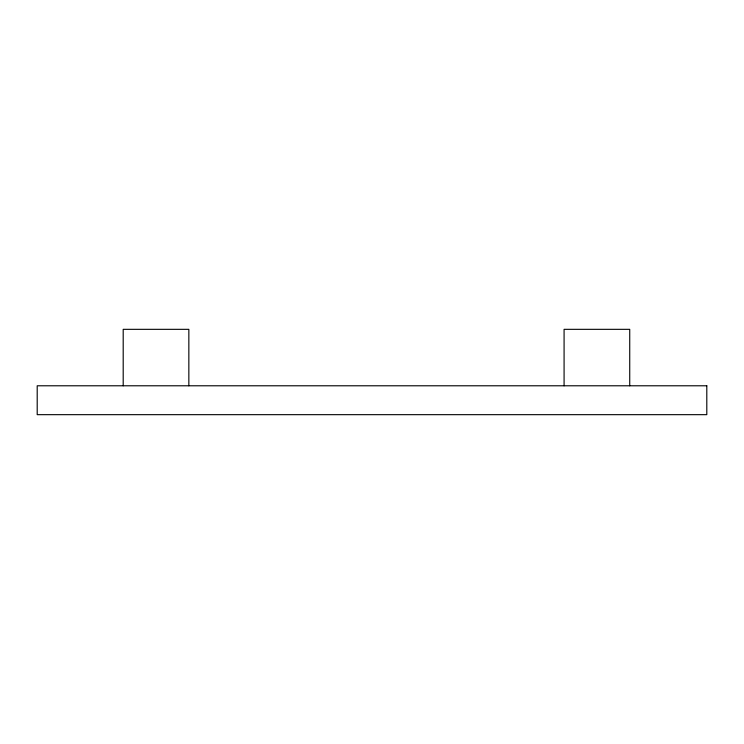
<?xml version="1.0" encoding="UTF-8"?>
<svg xmlns="http://www.w3.org/2000/svg" width="744" height="744" viewBox="0 0 744 744"><rect width="100%" height="100%" fill="white"/><g stroke="black" fill="none" stroke-linecap="round" stroke-linejoin="round"><path stroke-width="1.12" d="M629.731 385.783L629.731 329.332L564.082 329.332L564.082 385.783M188.846 385.783L188.846 329.332L123.197 329.332L123.197 385.783M706.8 385.783L37.2 385.783L37.2 414.668L706.8 414.668L706.8 385.783"/></g></svg>
